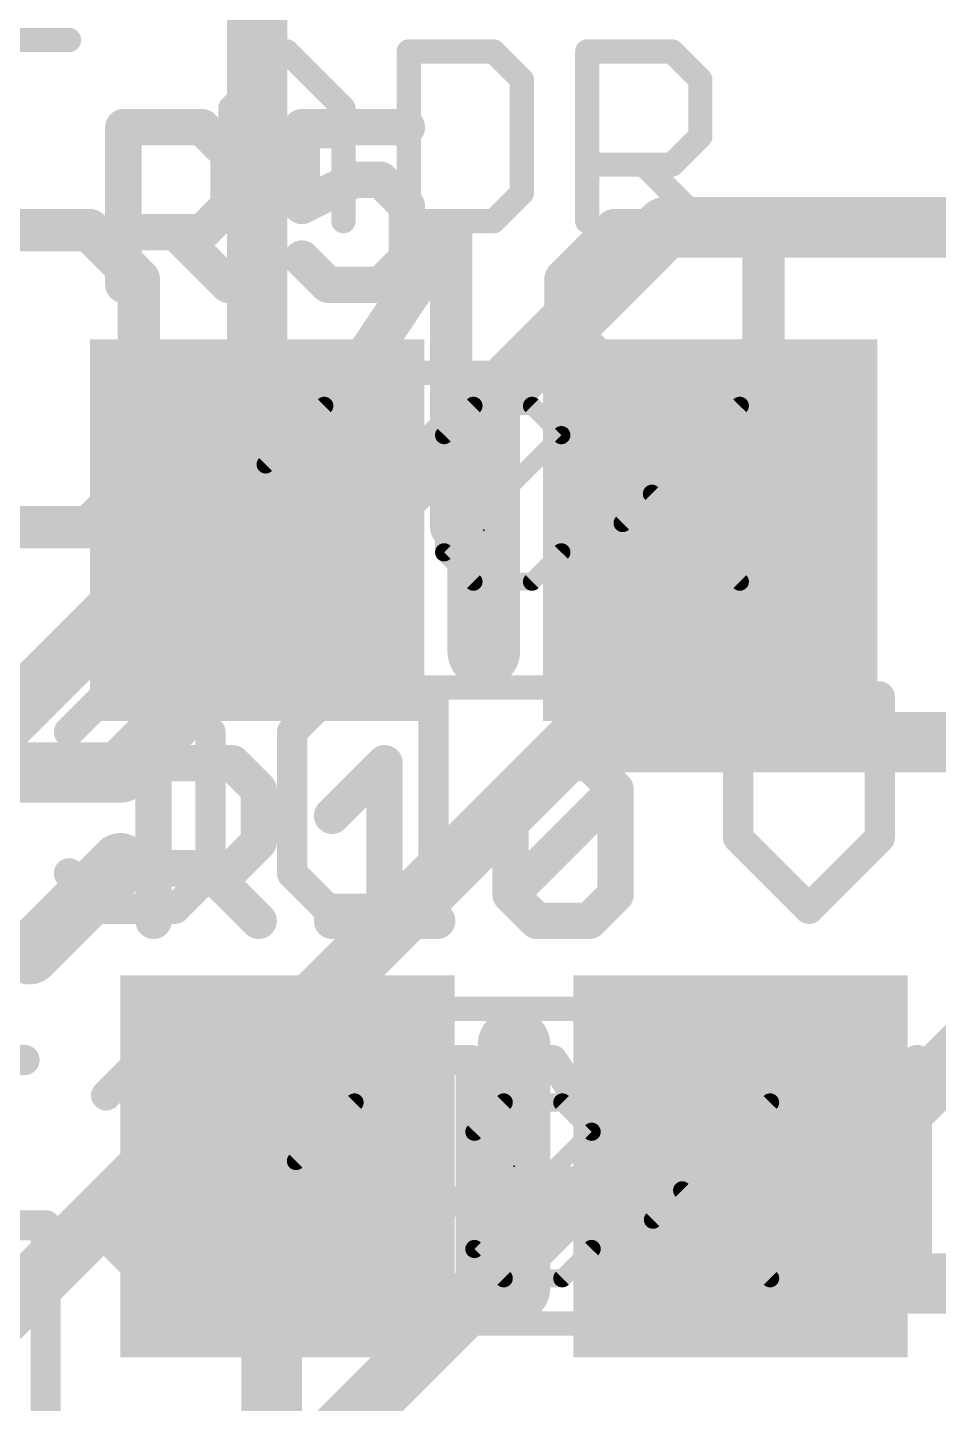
# Model space of a CAD drawing. Extents: x -13.3 to 27, y -0.1 to 27.4.
# Drawn here: x 15.36 to 19.18, y 12.21 to 17.98 of the extents above; entities that cross this region are included whole.
import ezdxf

# ---------------------------------------------------------------- set-up
doc = ezdxf.new("R2010")
doc.units = 0
for name, color, linetype in [('1', 12, 'CONTINUOUS'), ('16', 132, 'CONTINUOUS'), ('21', 40, 'CONTINUOUS'), ('22', 6, 'CONTINUOUS'), ('23', 40, 'CONTINUOUS'), ('25', 253, 'CONTINUOUS'), ('27', 253, 'CONTINUOUS'), ('29', 253, 'CONTINUOUS'), ('31', 253, 'CONTINUOUS'), ('51', 253, 'CONTINUOUS')]:
    doc.layers.add(name, color=color, linetype=linetype)

# ---------------------------------------------------------------- blocks, each defined once
blk = doc.blocks.new('RECT')
blk.add_solid([(-0.5, -0.5), (0.5, -0.5), (-0.5, 0.5), (0.5, 0.5)])

msp = doc.modelspace()

# ---------------------------------------------------------------- linework, layer by layer
at = {"layer": '1', "const_width": 0.254}
for points in [[(16.322, 15.875), (16.322, 18.227)], [(14.605, 14.412), (16.068, 15.875)], [(16.068, 15.875), (16.322, 15.875)], [(17.907, 15.875), (18.222, 15.875)], [(15.367, 14.097), (15.748, 14.478)], [(16.449, 13.208), (16.383, 13.274)], [(16.383, 13.274), (16.383, 10.795)], [(18.349, 13.208), (18.841, 12.716)], [(18.841, 12.716), (20.005, 12.716)]]:
    msp.add_lwpolyline(points, dxfattribs=at)
at = {"layer": '1', "const_width": 0.127}
for points in [[(16.068, 15.9385, 1), (16.068, 15.8115)], [(16.1129, 15.8301, 1), (16.0231, 15.9199)], [(16.322, 15.8115, 1), (16.322, 15.9385)], [(17.907, 15.9385, 1), (17.907, 15.8115)], [(18.222, 15.8115, 1), (18.222, 15.9385)], [(16.2585, 15.875, 1), (16.3855, 15.875)], [(15.7929, 14.4331, 1), (15.7031, 14.5229)], [(15.3221, 14.1419, 1), (15.4119, 14.0521)], [(16.4279, 13.3189, 1), (16.3381, 13.2291)], [(16.4465, 13.274, 1), (16.3195, 13.274)], [(18.3939, 13.2529, 1), (18.3041, 13.1631)], [(16.4041, 13.1631, 1), (16.4939, 13.2529)], [(18.841, 12.7795, 1), (18.841, 12.6525)], [(18.7961, 12.6711, 1), (18.8859, 12.7609)]]:
    msp.add_lwpolyline(points, format="xyb", dxfattribs=at)
at = {"layer": '16', "const_width": 0.254}
for points in [[(15.748, 14.859), (18.034, 17.145)], [(18.034, 17.145), (19.812, 17.145)], [(14.732, 12.065), (17.653, 14.986)], [(17.653, 14.986), (21.336, 14.986)], [(12.7, 14.859), (15.748, 14.859)], [(18.669, 13.081), (19.685, 14.097)], [(16.383, 11.811), (17.653, 13.081)], [(17.653, 13.081), (18.669, 13.081)]]:
    msp.add_lwpolyline(points, dxfattribs=at)
at = {"layer": '16', "const_width": 0.127}
for points in [[(18.034, 17.2085, 1), (18.034, 17.0815)], [(18.0789, 17.1001, 1), (17.9891, 17.1899)], [(17.653, 15.0495, 1), (17.653, 14.9225)], [(17.6979, 14.9411, 1), (17.6081, 15.0309)], [(15.7031, 14.9039, 1), (15.7929, 14.8141)], [(15.748, 14.7955, 1), (15.748, 14.9225)], [(17.653, 13.1445, 1), (17.653, 13.0175)], [(17.6979, 13.0361, 1), (17.6081, 13.1259)], [(18.6241, 13.1259, 1), (18.7139, 13.0361)], [(18.669, 13.0175, 1), (18.669, 13.1445)]]:
    msp.add_lwpolyline(points, format="xyb", dxfattribs=at)
at = {"layer": '21'}
for points, const_width in [([(15.0583, 17.9302), (15.5328, 17.9302)], 0.1016), ([(16.2092, 17.6449), (16.4464, 17.8822)], 0.1016), ([(16.4464, 17.8822), (16.6837, 17.6449)], 0.1016), ([(16.9576, 17.8822), (16.9576, 17.1704)], 0.1016), ([(17.3135, 17.8822), (16.9576, 17.8822)], 0.1016), ([(17.4321, 17.7636), (17.3135, 17.8822)], 0.1016), ([(17.706, 17.1704), (17.706, 17.8822)], 0.1016), ([(17.706, 17.8822), (18.0619, 17.8822)], 0.1016), ([(18.0619, 17.8822), (18.1805, 17.7636)], 0.1016), ([(17.4321, 17.289), (17.4321, 17.7636)], 0.1016), ([(18.1805, 17.7636), (18.1805, 17.5263)], 0.1016), ([(16.2092, 17.1704), (16.2092, 17.6449)], 0.1016), ([(16.6837, 17.6449), (16.6837, 17.1704)], 0.1016), ([(16.2092, 17.5263), (16.6837, 17.5263)], 0.1016), ([(18.1805, 17.5263), (18.0619, 17.4077)], 0.1016), ([(18.0619, 17.4077), (17.706, 17.4077)], 0.1016), ([(17.9433, 17.4077), (18.1805, 17.1704)], 0.1016), ([(17.3135, 17.1704), (17.4321, 17.289)], 0.1016), ([(16.9576, 17.1704), (17.3135, 17.1704)], 0.1016), ([(17.272, 16.383), (17.272, 15.367)], 0.3048), ([(17.399, 13.716), (17.399, 12.7)], 0.3048), ([(11.235, 12.96), (15.435, 12.96)], 0.127), ([(15.435, 12.96), (15.435, 7.36)], 0.127)]:
    msp.add_lwpolyline(points, dxfattribs=dict(at, const_width=const_width))
for points, const_width in [([(15.5328, 17.9048, 1), (15.5328, 17.9556)], 0.0508), ([(16.4644, 17.9002, 1), (16.4285, 17.8642)], 0.0508), ([(16.4644, 17.8642, 1), (16.4285, 17.9002)], 0.0508), ([(16.983, 17.8822, 1), (16.9322, 17.8822)], 0.0508), ([(16.9576, 17.9076, 1), (16.9576, 17.8568)], 0.0508), ([(17.3315, 17.9002, 1), (17.2955, 17.8642)], 0.0508), ([(17.3135, 17.8568, 1), (17.3135, 17.9076)], 0.0508), ([(17.7314, 17.8822, 1), (17.6806, 17.8822)], 0.0508), ([(17.706, 17.9076, 1), (17.706, 17.8568)], 0.0508), ([(18.0799, 17.9002, 1), (18.044, 17.8642)], 0.0508), ([(18.0619, 17.8568, 1), (18.0619, 17.9076)], 0.0508), ([(17.4575, 17.7636, 1), (17.4067, 17.7636)], 0.0508), ([(17.4142, 17.7456, 1), (17.4501, 17.7815)], 0.0508), ([(18.2059, 17.7636, 1), (18.1551, 17.7636)], 0.0508), ([(18.1626, 17.7456, 1), (18.1985, 17.7815)], 0.0508), ([(16.2346, 17.6449, 1), (16.1838, 17.6449)], 0.0508), ([(16.1912, 17.6629, 1), (16.2271, 17.627)], 0.0508), ([(16.7091, 17.6449, 1), (16.6583, 17.6449)], 0.0508), ([(16.6658, 17.627, 1), (16.7017, 17.6629)], 0.0508), ([(16.2092, 17.5517, 1), (16.2092, 17.5009)], 0.0508), ([(16.6837, 17.5009, 1), (16.6837, 17.5517)], 0.0508), ([(18.1551, 17.5263, 1), (18.2059, 17.5263)], 0.0508), ([(18.1985, 17.5083, 1), (18.1626, 17.5443)], 0.0508), ([(17.706, 17.4331, 1), (17.706, 17.3823)], 0.0508), ([(17.9612, 17.4256, 1), (17.9253, 17.3897)], 0.0508), ([(18.044, 17.4256, 1), (18.0799, 17.3897)], 0.0508), ([(18.0619, 17.3823, 1), (18.0619, 17.4331)], 0.0508), ([(17.4067, 17.289, 1), (17.4575, 17.289)], 0.0508), ([(17.4501, 17.2711, 1), (17.4142, 17.307)], 0.0508), ([(16.1838, 17.1704, 1), (16.2346, 17.1704)], 0.0508), ([(16.6583, 17.1704, 1), (16.7091, 17.1704)], 0.0508), ([(16.9576, 17.1958, 1), (16.9576, 17.145)], 0.0508), ([(16.9322, 17.1704, 1), (16.983, 17.1704)], 0.0508), ([(17.2955, 17.1884, 1), (17.3315, 17.1524)], 0.0508), ([(17.3135, 17.145, 1), (17.3135, 17.1958)], 0.0508), ([(17.6806, 17.1704, 1), (17.7314, 17.1704)], 0.0508), ([(18.1626, 17.1524, 1), (18.1985, 17.1884)], 0.0508), ([(17.3482, 16.383, 1), (17.1958, 16.383)], 0.1524), ([(17.1958, 15.367, 1), (17.3482, 15.367)], 0.1524), ([(17.4752, 13.716, 1), (17.3228, 13.716)], 0.1524), ([(15.4668, 12.96, 1), (15.4032, 12.96)], 0.0635), ([(15.435, 12.9283, 1), (15.435, 12.9918)], 0.0635), ([(17.3228, 12.7, 1), (17.4752, 12.7)], 0.1524)]:
    msp.add_lwpolyline(points, format="xyb", dxfattribs=dict(at, const_width=const_width))
at = {"layer": '22'}
for points, const_width in [([(15.203, 17.1334), (15.6182, 17.1334)], 0.1778), ([(15.6182, 17.1334), (15.8258, 16.9258)], 0.1778), ([(17.1356, 17.1334), (16.3051, 15.8877)], 0.1778), ([(16.3051, 15.8877), (16.3051, 17.1334)], 0.1778), ([(17.1356, 15.8877), (17.1356, 17.1334)], 0.1778), ([(17.8224, 17.1334), (17.6148, 16.9258)], 0.1778), ([(18.4453, 17.1334), (17.8224, 17.1334)], 0.1778), ([(18.4453, 15.8877), (18.4453, 17.1334)], 0.1778), ([(15.8258, 16.9258), (15.8258, 16.0953)], 0.1778), ([(17.6148, 16.9258), (17.6148, 16.7181)], 0.1778), ([(17.6148, 16.7181), (17.8224, 16.5105)], 0.1778), ([(17.8224, 16.5105), (17.6148, 16.3029)], 0.1778), ([(18.4453, 16.5105), (17.8224, 16.5105)], 0.1778), ([(17.6148, 16.3029), (17.6148, 16.0953)], 0.1778), ([(15.8258, 16.0953), (15.6182, 15.8877)], 0.1778), ([(17.6148, 16.0953), (17.8224, 15.8877)], 0.1778), ([(15.6182, 15.8877), (15.203, 15.8877)], 0.1778), ([(17.8224, 15.8877), (18.4453, 15.8877)], 0.1778), ([(15.5327, 15.029), (15.681, 15.1773)], 0.127), ([(15.681, 15.1773), (15.9776, 15.1773)], 0.127), ([(15.9776, 15.1773), (16.1259, 15.029)], 0.127), ([(16.4683, 15.029), (16.6166, 15.1773)], 0.127), ([(16.6166, 15.1773), (17.0614, 15.1773)], 0.127), ([(17.0614, 15.1773), (17.0614, 14.2875)], 0.127), ([(18.3393, 14.5841), (18.3393, 15.1773)], 0.127), ([(18.9325, 15.1773), (18.9325, 14.5841)], 0.127), ([(16.1259, 15.029), (16.1259, 14.4358)], 0.127), ([(16.4683, 14.4358), (16.4683, 15.029)], 0.127), ([(18.6359, 14.2875), (18.3393, 14.5841)], 0.127), ([(18.9325, 14.5841), (18.6359, 14.2875)], 0.127), ([(15.681, 14.2875), (15.5327, 14.4358)], 0.127), ([(16.1259, 14.4358), (15.9776, 14.2875)], 0.127), ([(16.6166, 14.2875), (16.4683, 14.4358)], 0.127), ([(15.9776, 14.2875), (15.681, 14.2875)], 0.127), ([(17.0614, 14.2875), (16.6166, 14.2875)], 0.127), ([(15.3463, 13.6533), (14.7531, 13.6533)], 0.127), ([(15.6887, 13.505), (15.837, 13.6533)], 0.127), ([(15.837, 13.6533), (16.1335, 13.6533)], 0.127), ([(16.1335, 13.6533), (16.2818, 13.505)], 0.127), ([(16.7725, 13.6533), (16.6242, 13.505)], 0.127), ([(17.2173, 13.6533), (16.7725, 13.6533)], 0.127), ([(17.2173, 12.7635), (17.2173, 13.6533)], 0.127), ([(18.1529, 12.7635), (17.5597, 13.6533)], 0.127), ([(19.0884, 13.6533), (19.0884, 12.7635)], 0.127), ([(16.2818, 13.505), (16.2818, 13.3567)], 0.127), ([(16.6242, 13.505), (16.6242, 13.2084)], 0.127), ([(16.2818, 13.3567), (16.1335, 13.2084)], 0.127), ([(15.837, 13.2084), (15.6887, 13.0601)], 0.127), ([(16.1335, 13.2084), (15.837, 13.2084)], 0.127), ([(16.6242, 13.2084), (16.7725, 13.0601)], 0.127), ([(15.6887, 13.0601), (15.6887, 12.9118)], 0.127), ([(16.9208, 13.0601), (16.6242, 12.7635)], 0.127), ([(16.7725, 13.0601), (17.2173, 13.0601)], 0.127), ([(15.6887, 12.9118), (15.837, 12.7635)], 0.127), ([(16.1335, 12.7635), (16.2818, 12.9118)], 0.127), ([(15.837, 12.7635), (16.1335, 12.7635)], 0.127), ([(19.0884, 12.7635), (18.4952, 12.7635)], 0.127)]:
    msp.add_lwpolyline(points, dxfattribs=dict(at, const_width=const_width))
for points, const_width in [([(15.6497, 17.1648, 1), (15.5868, 17.1019)], 0.0889), ([(15.6182, 17.0889, 1), (15.6182, 17.1778)], 0.0889), ([(16.3496, 17.1334, 1), (16.2607, 17.1334)], 0.0889), ([(17.18, 17.1334, 1), (17.0911, 17.1334)], 0.0889), ([(17.1725, 17.1087, 1), (17.0986, 17.158)], 0.0889), ([(17.8224, 17.1778, 1), (17.8224, 17.0889)], 0.0889), ([(17.8539, 17.1019, 1), (17.791, 17.1648)], 0.0889), ([(18.4897, 17.1334, 1), (18.4008, 17.1334)], 0.0889), ([(18.4453, 17.0889, 1), (18.4453, 17.1778)], 0.0889), ([(15.8703, 16.9258, 1), (15.7814, 16.9258)], 0.0889), ([(15.7944, 16.8943, 1), (15.8573, 16.9572)], 0.0889), ([(17.6593, 16.9258, 1), (17.5704, 16.9258)], 0.0889), ([(17.5834, 16.9572, 1), (17.6463, 16.8943)], 0.0889), ([(17.6463, 16.7496, 1), (17.5834, 16.6867)], 0.0889), ([(17.5704, 16.7181, 1), (17.6593, 16.7181)], 0.0889), ([(17.8224, 16.555, 1), (17.8224, 16.4661)], 0.0889), ([(17.8539, 16.4791, 1), (17.791, 16.542)], 0.0889), ([(17.791, 16.4791, 1), (17.8539, 16.542)], 0.0889), ([(18.4453, 16.4661, 1), (18.4453, 16.555)], 0.0889), ([(17.6593, 16.3029, 1), (17.5704, 16.3029)], 0.0889), ([(17.5834, 16.3343, 1), (17.6463, 16.2715)], 0.0889), ([(15.8573, 16.0639, 1), (15.7944, 16.1267)], 0.0889), ([(17.6463, 16.1267, 1), (17.5834, 16.0639)], 0.0889), ([(15.7814, 16.0953, 1), (15.8703, 16.0953)], 0.0889), ([(17.5704, 16.0953, 1), (17.6593, 16.0953)], 0.0889), ([(15.5868, 15.9191, 1), (15.6497, 15.8563)], 0.0889), ([(15.6182, 15.8433, 1), (15.6182, 15.9322)], 0.0889), ([(16.2681, 15.9124, 1), (16.3421, 15.863)], 0.0889), ([(16.2607, 15.8877, 1), (16.3496, 15.8877)], 0.0889), ([(17.0911, 15.8877, 1), (17.18, 15.8877)], 0.0889), ([(17.8224, 15.9322, 1), (17.8224, 15.8433)], 0.0889), ([(17.791, 15.8563, 1), (17.8539, 15.9191)], 0.0889), ([(18.4008, 15.8877, 1), (18.4897, 15.8877)], 0.0889), ([(18.4453, 15.8433, 1), (18.4453, 15.9322)], 0.0889), ([(15.681, 15.209, 1), (15.681, 15.1455)], 0.0635), ([(15.7035, 15.1548, 1), (15.6586, 15.1997)], 0.0635), ([(16.0001, 15.1997, 1), (15.9552, 15.1548)], 0.0635), ([(15.9776, 15.1455, 1), (15.9776, 15.209)], 0.0635), ([(16.6166, 15.209, 1), (16.6166, 15.1455)], 0.0635), ([(16.639, 15.1548, 1), (16.5941, 15.1997)], 0.0635), ([(17.0932, 15.1773, 1), (17.0297, 15.1773)], 0.0635), ([(17.0614, 15.1455, 1), (17.0614, 15.209)], 0.0635), ([(18.371, 15.1773, 1), (18.3075, 15.1773)], 0.0635), ([(18.9642, 15.1773, 1), (18.9007, 15.1773)], 0.0635), ([(15.5103, 15.0514, 1), (15.5552, 15.0065)], 0.0635), ([(16.1577, 15.029, 1), (16.0942, 15.029)], 0.0635), ([(16.1035, 15.0065, 1), (16.1484, 15.0514)], 0.0635), ([(16.5, 15.029, 1), (16.4365, 15.029)], 0.0635), ([(16.4458, 15.0514, 1), (16.4907, 15.0065)], 0.0635), ([(18.3617, 14.6065, 1), (18.3168, 14.5616)], 0.0635), ([(18.3075, 14.5841, 1), (18.371, 14.5841)], 0.0635), ([(18.9007, 14.5841, 1), (18.9642, 14.5841)], 0.0635), ([(18.9549, 14.5616, 1), (18.91, 14.6065)], 0.0635), ([(15.5552, 14.4582, 1), (15.5103, 14.4133)], 0.0635), ([(16.1484, 14.4133, 1), (16.1035, 14.4582)], 0.0635), ([(16.4907, 14.4582, 1), (16.4458, 14.4133)], 0.0635), ([(16.0942, 14.4358, 1), (16.1577, 14.4358)], 0.0635), ([(16.4365, 14.4358, 1), (16.5, 14.4358)], 0.0635), ([(15.681, 14.3193, 1), (15.681, 14.2558)], 0.0635), ([(15.6586, 14.265, 1), (15.7035, 14.31)], 0.0635), ([(15.9552, 14.31, 1), (16.0001, 14.265)], 0.0635), ([(15.9776, 14.2558, 1), (15.9776, 14.3193)], 0.0635), ([(16.6166, 14.3193, 1), (16.6166, 14.2558)], 0.0635), ([(16.5941, 14.265, 1), (16.639, 14.31)], 0.0635), ([(17.0297, 14.2875, 1), (17.0932, 14.2875)], 0.0635), ([(17.0614, 14.2558, 1), (17.0614, 14.3193)], 0.0635), ([(18.6134, 14.31, 1), (18.6583, 14.265)], 0.0635), ([(18.6134, 14.265, 1), (18.6583, 14.31)], 0.0635), ([(15.3463, 13.6215, 1), (15.3463, 13.685)], 0.0635), ([(15.837, 13.685, 1), (15.837, 13.6215)], 0.0635), ([(15.8594, 13.6308, 1), (15.8145, 13.6757)], 0.0635), ([(16.156, 13.6757, 1), (16.1111, 13.6308)], 0.0635), ([(16.1335, 13.6215, 1), (16.1335, 13.685)], 0.0635), ([(16.7725, 13.685, 1), (16.7725, 13.6215)], 0.0635), ([(16.7949, 13.6308, 1), (16.75, 13.6757)], 0.0635), ([(17.2491, 13.6533, 1), (17.1856, 13.6533)], 0.0635), ([(17.2173, 13.6215, 1), (17.2173, 13.685)], 0.0635), ([(17.5861, 13.6709, 1), (17.5333, 13.6356)], 0.0635), ([(19.1201, 13.6533, 1), (19.0566, 13.6533)], 0.0635), ([(15.6662, 13.5274, 1), (15.7111, 13.4825)], 0.0635), ([(16.3136, 13.505, 1), (16.2501, 13.505)], 0.0635), ([(16.2594, 13.4825, 1), (16.3043, 13.5274)], 0.0635), ([(16.6559, 13.505, 1), (16.5924, 13.505)], 0.0635), ([(16.6017, 13.5274, 1), (16.6466, 13.4825)], 0.0635), ([(16.2501, 13.3567, 1), (16.3136, 13.3567)], 0.0635), ([(16.3043, 13.3342, 1), (16.2594, 13.3791)], 0.0635), ([(15.837, 13.2401, 1), (15.837, 13.1766)], 0.0635), ([(15.8594, 13.1859, 1), (15.8145, 13.2308)], 0.0635), ([(16.1335, 13.1766, 1), (16.1335, 13.2401)], 0.0635), ([(16.6466, 13.2308, 1), (16.6017, 13.1859)], 0.0635), ([(16.1111, 13.2308, 1), (16.156, 13.1859)], 0.0635), ([(16.5924, 13.2084, 1), (16.6559, 13.2084)], 0.0635), ([(15.7204, 13.0601, 1), (15.6569, 13.0601)], 0.0635), ([(15.6662, 13.0825, 1), (15.7111, 13.0376)], 0.0635), ([(16.7725, 13.0918, 1), (16.7725, 13.0283)], 0.0635), ([(16.75, 13.0376, 1), (16.7949, 13.0825)], 0.0635), ([(16.9432, 13.0376, 1), (16.8983, 13.0825)], 0.0635), ([(17.2173, 13.0283, 1), (17.2173, 13.0918)], 0.0635), ([(15.6569, 12.9118, 1), (15.7204, 12.9118)], 0.0635), ([(15.7111, 12.9342, 1), (15.6662, 12.8893)], 0.0635), ([(16.3043, 12.8893, 1), (16.2594, 12.9342)], 0.0635), ([(15.837, 12.7953, 1), (15.837, 12.7317)], 0.0635), ([(15.8145, 12.741, 1), (15.8594, 12.786)], 0.0635), ([(16.1111, 12.786, 1), (16.156, 12.741)], 0.0635), ([(16.1335, 12.7317, 1), (16.1335, 12.7953)], 0.0635), ([(16.6017, 12.786, 1), (16.6466, 12.741)], 0.0635), ([(18.1265, 12.7459, 1), (18.1793, 12.7811)], 0.0635), ([(18.4952, 12.7953, 1), (18.4952, 12.7317)], 0.0635), ([(19.0884, 12.7317, 1), (19.0884, 12.7953)], 0.0635), ([(17.1856, 12.7635, 1), (17.2491, 12.7635)], 0.0635), ([(19.0566, 12.7635, 1), (19.1201, 12.7635)], 0.0635)]:
    msp.add_lwpolyline(points, format="xyb", dxfattribs=dict(at, const_width=const_width))
at = {"layer": '23'}
for p in [(17.272, 15.875), (17.399, 13.208)]:
    msp.add_point(p, dxfattribs=at)
at = {"layer": '25', "const_width": 0.1524}
for points in [[(15.7607, 16.9037), (15.7607, 17.5647)], [(15.7607, 17.5647), (16.0912, 17.5647)], [(16.0912, 17.5647), (16.2013, 17.4545)], [(16.9498, 17.5647), (16.5091, 17.5647)], [(16.5091, 17.5647), (16.5091, 17.2342)], [(16.2013, 17.4545), (16.2013, 17.2342)], [(16.5091, 17.2342), (16.7294, 17.3443)], [(16.7294, 17.3443), (16.8396, 17.3443)], [(16.8396, 17.3443), (16.9498, 17.2342)], [(16.2013, 17.2342), (16.0912, 17.124)], [(16.9498, 17.2342), (16.9498, 17.0139)], [(16.0912, 17.124), (15.7607, 17.124)], [(15.981, 17.124), (16.2013, 16.9037)], [(16.6193, 16.9037), (16.5091, 17.0139)], [(16.9498, 17.0139), (16.8396, 16.9037)], [(16.8396, 16.9037), (16.6193, 16.9037)], [(15.8877, 14.2367), (15.8877, 14.8977)], [(15.8877, 14.8977), (16.2182, 14.8977)], [(16.2182, 14.8977), (16.3283, 14.7875)], [(16.6361, 14.6773), (16.8564, 14.8977)], [(16.8564, 14.8977), (16.8564, 14.2367)], [(17.3845, 14.7875), (17.4947, 14.8977)], [(17.4947, 14.8977), (17.715, 14.8977)], [(17.715, 14.8977), (17.8252, 14.7875)], [(16.3283, 14.7875), (16.3283, 14.5672)], [(17.3845, 14.3469), (17.3845, 14.7875)], [(17.3845, 14.3469), (17.8252, 14.7875)], [(17.8252, 14.7875), (17.8252, 14.3469)], [(16.3283, 14.5672), (16.2182, 14.457)], [(16.2182, 14.457), (15.8877, 14.457)], [(16.108, 14.457), (16.3283, 14.2367)], [(17.4947, 14.2367), (17.3845, 14.3469)], [(17.8252, 14.3469), (17.715, 14.2367)], [(16.6361, 14.2367), (17.0768, 14.2367)], [(17.715, 14.2367), (17.4947, 14.2367)]]:
    msp.add_lwpolyline(points, dxfattribs=at)
at = {"layer": '25', "const_width": 0.0762}
for points in [[(15.7988, 17.5647, 1), (15.7226, 17.5647)], [(15.7607, 17.6028, 1), (15.7607, 17.5266)], [(16.1181, 17.5916, 1), (16.0642, 17.5377)], [(16.0912, 17.5266, 1), (16.0912, 17.6028)], [(16.5091, 17.6028, 1), (16.5091, 17.5266)], [(16.5472, 17.5647, 1), (16.471, 17.5647)], [(16.9498, 17.5266, 1), (16.9498, 17.6028)], [(16.2394, 17.4545, 1), (16.1632, 17.4545)], [(16.1744, 17.4276, 1), (16.2283, 17.4814)], [(16.7294, 17.3824, 1), (16.7294, 17.3062)], [(16.7465, 17.3103, 1), (16.7124, 17.3784)], [(16.8665, 17.3713, 1), (16.8127, 17.3174)], [(16.8396, 17.3062, 1), (16.8396, 17.3824)], [(16.2283, 17.2072, 1), (16.1744, 17.2611)], [(16.9879, 17.2342, 1), (16.9117, 17.2342)], [(16.1632, 17.2342, 1), (16.2394, 17.2342)], [(16.4921, 17.2683, 1), (16.5262, 17.2001)], [(16.471, 17.2342, 1), (16.5472, 17.2342)], [(16.9228, 17.2072, 1), (16.9767, 17.2611)], [(15.7607, 17.1621, 1), (15.7607, 17.0859)], [(16.008, 17.151, 1), (15.9541, 17.0971)], [(16.0912, 17.0859, 1), (16.0912, 17.1621)], [(16.0642, 17.151, 1), (16.1181, 17.0971)], [(16.5361, 17.0408, 1), (16.4822, 16.9869)], [(16.9767, 16.9869, 1), (16.9228, 17.0408)], [(16.9117, 17.0139, 1), (16.9879, 17.0139)], [(16.1744, 16.8768, 1), (16.2283, 16.9306)], [(16.6193, 16.9418, 1), (16.6193, 16.8656)], [(16.5923, 16.8768, 1), (16.6462, 16.9306)], [(16.8127, 16.9306, 1), (16.8665, 16.8768)], [(16.8396, 16.8656, 1), (16.8396, 16.9418)], [(15.7226, 16.9037, 1), (15.7988, 16.9037)], [(15.9258, 14.8977, 1), (15.8496, 14.8977)], [(15.8877, 14.9358, 1), (15.8877, 14.8596)], [(16.2451, 14.9246, 1), (16.1912, 14.8707)], [(16.2182, 14.8596, 1), (16.2182, 14.9358)], [(16.8945, 14.8977, 1), (16.8183, 14.8977)], [(16.8834, 14.8707, 1), (16.8295, 14.9246)], [(17.4947, 14.9358, 1), (17.4947, 14.8596)], [(17.5216, 14.8707, 1), (17.4677, 14.9246)], [(17.742, 14.9246, 1), (17.6881, 14.8707)], [(17.715, 14.8596, 1), (17.715, 14.9358)], [(16.3664, 14.7875, 1), (16.2902, 14.7875)], [(16.3014, 14.7606, 1), (16.3553, 14.8144)], [(17.4226, 14.7875, 1), (17.3464, 14.7875)], [(17.3576, 14.8144, 1), (17.4115, 14.7606)], [(17.8633, 14.7875, 1), (17.7871, 14.7875)], [(17.8521, 14.7606, 1), (17.7982, 14.8144)], [(17.7982, 14.7606, 1), (17.8521, 14.8144)], [(16.6092, 14.7043, 1), (16.6631, 14.6504)], [(16.2902, 14.5672, 1), (16.3664, 14.5672)], [(16.3553, 14.5402, 1), (16.3014, 14.5941)], [(15.8877, 14.4951, 1), (15.8877, 14.4189)], [(16.135, 14.484, 1), (16.0811, 14.4301)], [(16.1912, 14.484, 1), (16.2451, 14.4301)], [(16.2182, 14.4189, 1), (16.2182, 14.4951)], [(17.4115, 14.3738, 1), (17.3576, 14.3199)], [(17.3576, 14.3738, 1), (17.4115, 14.3199)], [(17.3464, 14.3469, 1), (17.4226, 14.3469)], [(17.7871, 14.3469, 1), (17.8633, 14.3469)], [(17.8521, 14.3199, 1), (17.7982, 14.3738)], [(16.6361, 14.2748, 1), (16.6361, 14.1986)], [(17.0768, 14.1986, 1), (17.0768, 14.2748)], [(17.4947, 14.2748, 1), (17.4947, 14.1986)], [(17.715, 14.1986, 1), (17.715, 14.2748)], [(15.8496, 14.2367, 1), (15.9258, 14.2367)], [(16.3014, 14.2098, 1), (16.3553, 14.2636)], [(16.8183, 14.2367, 1), (16.8945, 14.2367)], [(17.4677, 14.2098, 1), (17.5216, 14.2636)], [(17.6881, 14.2636, 1), (17.742, 14.2098)]]:
    msp.add_lwpolyline(points, format="xyb", dxfattribs=at)
at = {"layer": '27', "const_width": 0.0762}
for points in [[(16.3576, 16.1506), (16.6033, 16.3963)], [(16.6033, 16.3963), (16.6033, 15.6591)], [(17.106, 16.2735), (17.2289, 16.3963)], [(17.2289, 16.3963), (17.4746, 16.3963)], [(17.4746, 16.3963), (17.5975, 16.2735)], [(17.8544, 16.3963), (17.8544, 15.6591)], [(17.8544, 15.9048), (18.3459, 16.3963)], [(17.106, 15.782), (17.106, 16.2735)], [(17.106, 15.782), (17.5975, 16.2735)], [(17.5975, 16.2735), (17.5975, 15.782)], [(17.9773, 16.0277), (18.3459, 15.6591)], [(17.2289, 15.6591), (17.106, 15.782)], [(17.5975, 15.782), (17.4746, 15.6591)], [(16.3576, 15.6591), (16.8491, 15.6591)], [(17.4746, 15.6591), (17.2289, 15.6591)], [(16.4846, 13.2296), (16.7303, 13.4753)], [(16.7303, 13.4753), (16.7303, 12.7381)], [(17.233, 13.3525), (17.3559, 13.4753)], [(17.3559, 13.4753), (17.6016, 13.4753)], [(17.6016, 13.4753), (17.7245, 13.3525)], [(17.9814, 13.4753), (17.9814, 12.7381)], [(17.9814, 12.9838), (18.4729, 13.4753)], [(17.233, 12.861), (17.233, 13.3525)], [(17.233, 12.861), (17.7245, 13.3525)], [(17.7245, 13.3525), (17.7245, 12.861)], [(18.1043, 13.1067), (18.4729, 12.7381)], [(17.3559, 12.7381), (17.233, 12.861)], [(17.7245, 12.861), (17.6016, 12.7381)], [(16.4846, 12.7381), (16.9761, 12.7381)], [(17.6016, 12.7381), (17.3559, 12.7381)]]:
    msp.add_lwpolyline(points, dxfattribs=at)
at = {"layer": '27', "const_width": 0.0381}
for points in [[(16.6224, 16.3963, 1), (16.5843, 16.3963)], [(16.6168, 16.3829, 1), (16.5899, 16.4098)], [(17.2289, 16.4154, 1), (17.2289, 16.3773)], [(17.2424, 16.3829, 1), (17.2154, 16.4098)], [(17.4881, 16.4098, 1), (17.4612, 16.3829)], [(17.4746, 16.3773, 1), (17.4746, 16.4154)], [(17.8735, 16.3963, 1), (17.8354, 16.3963)], [(18.3594, 16.3829, 1), (18.3324, 16.4098)], [(17.1251, 16.2735, 1), (17.087, 16.2735)], [(17.0925, 16.2869, 1), (17.1195, 16.26)], [(17.6166, 16.2735, 1), (17.5785, 16.2735)], [(17.611, 16.26, 1), (17.584, 16.2869)], [(17.584, 16.26, 1), (17.611, 16.2869)], [(16.3441, 16.1641, 1), (16.3711, 16.1371)], [(17.9908, 16.0412, 1), (17.9638, 16.0142)], [(17.841, 15.9183, 1), (17.8679, 15.8914)], [(17.1195, 15.7954, 1), (17.0925, 15.7685)], [(17.0925, 15.7954, 1), (17.1195, 15.7685)], [(17.611, 15.7685, 1), (17.584, 15.7954)], [(17.087, 15.782, 1), (17.1251, 15.782)], [(17.5785, 15.782, 1), (17.6166, 15.782)], [(16.3576, 15.6782, 1), (16.3576, 15.6401)], [(16.8491, 15.6401, 1), (16.8491, 15.6782)], [(17.2289, 15.6782, 1), (17.2289, 15.6401)], [(17.4746, 15.6401, 1), (17.4746, 15.6782)], [(16.5843, 15.6591, 1), (16.6224, 15.6591)], [(17.2154, 15.6456, 1), (17.2424, 15.6726)], [(17.4612, 15.6726, 1), (17.4881, 15.6456)], [(17.8354, 15.6591, 1), (17.8735, 15.6591)], [(18.3324, 15.6456, 1), (18.3594, 15.6726)], [(16.7494, 13.4753, 1), (16.7113, 13.4753)], [(16.7438, 13.4619, 1), (16.7169, 13.4888)], [(17.3559, 13.4944, 1), (17.3559, 13.4563)], [(17.3694, 13.4619, 1), (17.3424, 13.4888)], [(17.6151, 13.4888, 1), (17.5882, 13.4619)], [(17.6016, 13.4563, 1), (17.6016, 13.4944)], [(18.0005, 13.4753, 1), (17.9624, 13.4753)], [(18.4864, 13.4619, 1), (18.4594, 13.4888)], [(17.2521, 13.3525, 1), (17.214, 13.3525)], [(17.7436, 13.3525, 1), (17.7055, 13.3525)], [(17.738, 13.339, 1), (17.711, 13.3659)], [(17.2195, 13.3659, 1), (17.2465, 13.339)], [(17.711, 13.339, 1), (17.738, 13.3659)], [(16.4711, 13.2431, 1), (16.4981, 13.2161)], [(18.1178, 13.1202, 1), (18.0908, 13.0932)], [(17.968, 12.9973, 1), (17.9949, 12.9704)], [(17.2465, 12.8744, 1), (17.2195, 12.8475)], [(17.2195, 12.8744, 1), (17.2465, 12.8475)], [(17.214, 12.861, 1), (17.2521, 12.861)], [(17.7055, 12.861, 1), (17.7436, 12.861)], [(17.738, 12.8475, 1), (17.711, 12.8744)], [(16.4846, 12.7572, 1), (16.4846, 12.7191)], [(16.7113, 12.7381, 1), (16.7494, 12.7381)], [(16.9761, 12.7191, 1), (16.9761, 12.7572)], [(17.3559, 12.7572, 1), (17.3559, 12.7191)], [(17.3424, 12.7246, 1), (17.3694, 12.7516)], [(17.5882, 12.7516, 1), (17.6151, 12.7246)], [(17.6016, 12.7191, 1), (17.6016, 12.7572)], [(17.9624, 12.7381, 1), (18.0005, 12.7381)], [(18.4594, 12.7246, 1), (18.4864, 12.7516)]]:
    msp.add_lwpolyline(points, format="xyb", dxfattribs=at)
at = {"layer": '51', "const_width": 0.1016}
for points in [[(16.891, 16.535), (17.653, 16.535)], [(16.916, 15.215), (17.653, 15.215)], [(17.018, 13.868), (17.78, 13.868)], [(17.043, 12.548), (17.78, 12.548)]]:
    msp.add_lwpolyline(points, dxfattribs=at)
at = {"layer": '51', "const_width": 0.0508}
for points in [[(16.891, 16.5604, 1), (16.891, 16.5096)], [(17.653, 16.5096, 1), (17.653, 16.5604)], [(16.916, 15.2404, 1), (16.916, 15.1896)], [(17.653, 15.1896, 1), (17.653, 15.2404)], [(17.018, 13.8934, 1), (17.018, 13.8426)], [(17.78, 13.8426, 1), (17.78, 13.8934)], [(17.043, 12.5734, 1), (17.043, 12.5226)], [(17.78, 12.5226, 1), (17.78, 12.5734)]]:
    msp.add_lwpolyline(points, format="xyb", dxfattribs=at)

# ---------------------------------------------------------------- block references
at = {"layer": '1', "xscale": 1.3, "yscale": 1.5}
for p in [(16.322, 15.875), (18.222, 15.875), (16.449, 13.208), (18.349, 13.208)]:
    msp.add_blockref('RECT', p, dxfattribs=at)
at = {"layer": '29', "xscale": 1.4016, "yscale": 1.6016}
for p in [(16.322, 15.875), (18.222, 15.875), (16.449, 13.208), (18.349, 13.208)]:
    msp.add_blockref('RECT', p, dxfattribs=at)
at = {"layer": '31', "xscale": 1.3, "yscale": 1.5}
for p in [(16.322, 15.875), (18.222, 15.875), (16.449, 13.208), (18.349, 13.208)]:
    msp.add_blockref('RECT', p, dxfattribs=at)
at = {"layer": '51', "xscale": 0.7501, "yscale": 1.4501}
for p in [(16.5549, 15.8762), (18.0026, 15.8762), (16.6819, 13.2092), (18.1297, 13.2092)]:
    msp.add_blockref('RECT', p, dxfattribs=at)

doc.saveas('drawing.dxf')
